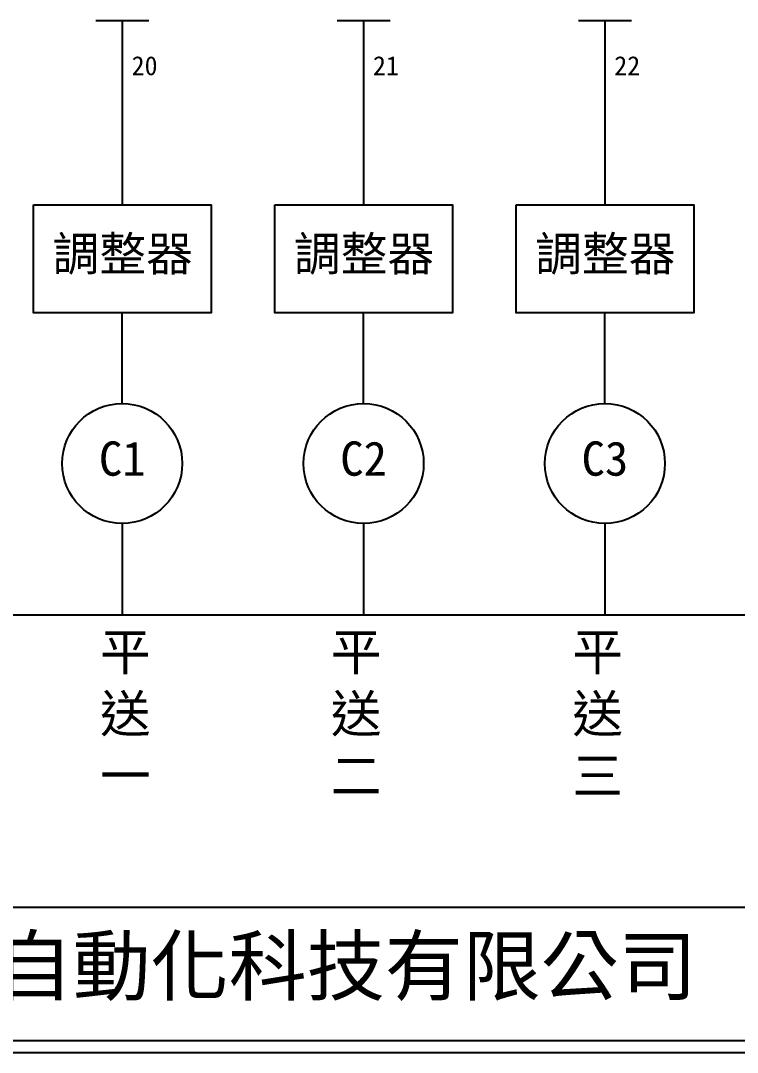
# Model space of a CAD drawing. Extents: x 10 to 297, y 3 to 207.
# Drawn here: x 67.7 to 142.9, y 3 to 111.3 of the extents above; entities that cross this region are included whole.
import ezdxf

# ---------------------------------------------------------------- set-up
doc = ezdxf.new("R2010")
doc.units = 0
doc.layers.get('0').update_dxf_attribs({"linetype": 'CONTINUOUS'})
doc.layers.add('圖框層', color=7, linetype='CONTINUOUS')
doc.layers.add('標尺寸層', color=3, linetype='CONTINUOUS')
doc.styles.add('CNS', font='romanc.shx', dxfattribs={"bigfont": 'chineset.shx'})
doc.styles.add('STSL', font='kaiu.ttf')

msp = doc.modelspace()

# ---------------------------------------------------------------- linework, layer by layer
for p, q in [((78.34, 111.3), (78.34, 91.96)), ((103.67, 111.3), (103.67, 91.96)), ((128.99, 111.3), (128.99, 91.96)), ((78.34, 71.11), (78.34, 80.64)), ((103.67, 71.11), (103.67, 80.64)), ((128.99, 71.11), (128.99, 80.64)), ((78.34, 58.51), (78.34, 48.91)), ((103.67, 58.51), (103.67, 48.91)), ((128.99, 58.51), (128.99, 48.91)), ((19.23, 48.91), (291.46, 48.91))]:
    msp.add_line(p, q)
for points in [[(69.02, 91.96), (87.67, 91.96), (87.67, 80.64), (69.02, 80.64)], [(94.34, 91.96), (112.99, 91.96), (112.99, 80.64), (94.34, 80.64)], [(119.66, 91.96), (138.32, 91.96), (138.32, 80.64), (119.66, 80.64)]]:
    msp.add_lwpolyline(points, close=True)
for centre in [(78.34, 64.81), (103.67, 64.81), (128.99, 64.81)]:
    msp.add_circle(centre, 6.3)
at = {"layer": '圖框層', "color": 7}
for p, q in [((11.25, 18.25), (295.75, 18.25)), ((11.25, 4.25), (295.75, 4.25)), ((10, 3), (297, 3))]:
    msp.add_line(p, q, dxfattribs=at)
at = {"layer": '標尺寸層', "color": 7}
for p, q in [((75.56, 111.3), (81.13, 111.3)), ((100.88, 111.3), (106.45, 111.3)), ((126.2, 111.3), (131.77, 111.3))]:
    msp.add_line(p, q, dxfattribs=at)

# ---------------------------------------------------------------- texts
at = {"layer": '圖框層', "color": 4, "style": 'STSL'}
for s, height, p in [('20', 2, (79.33, 105.57)), ('21', 2, (104.65, 105.57)), ('22', 2, (129.97, 105.57)), ('調整器', 3.6, (71.03, 85.02)), ('調整器', 3.6, (96.35, 85.02)), ('調整器', 3.6, (121.67, 85.02)), ('C1', 3.6, (75.9, 63.53)), ('C2', 3.6, (101.22, 63.53)), ('C3', 3.6, (126.54, 63.53)), ('泓陞自動化科技有限公司', 6, (48.6, 9.08))]:
    msp.add_text(s, height=height, dxfattribs=at).set_placement(p)
at = {"layer": '標尺寸層', "color": 7, "char_height": 3.9, "width": 5.4243, "attachment_point": 1, "style": 'CNS'}
for s, insert in [('{\\fDFKai-SB|b0|i0|c136|p65;平送一}', (76.01, 46.99)), ('{\\fDFKai-SB|b0|i0|c136|p65;平送二}', (100.23, 46.99)), ('{\\fDFKai-SB|b0|i0|c136|p65;平送三}', (125.56, 46.99))]:
    msp.add_mtext(s, dxfattribs=dict(at, insert=insert))

doc.saveas('drawing.dxf')
